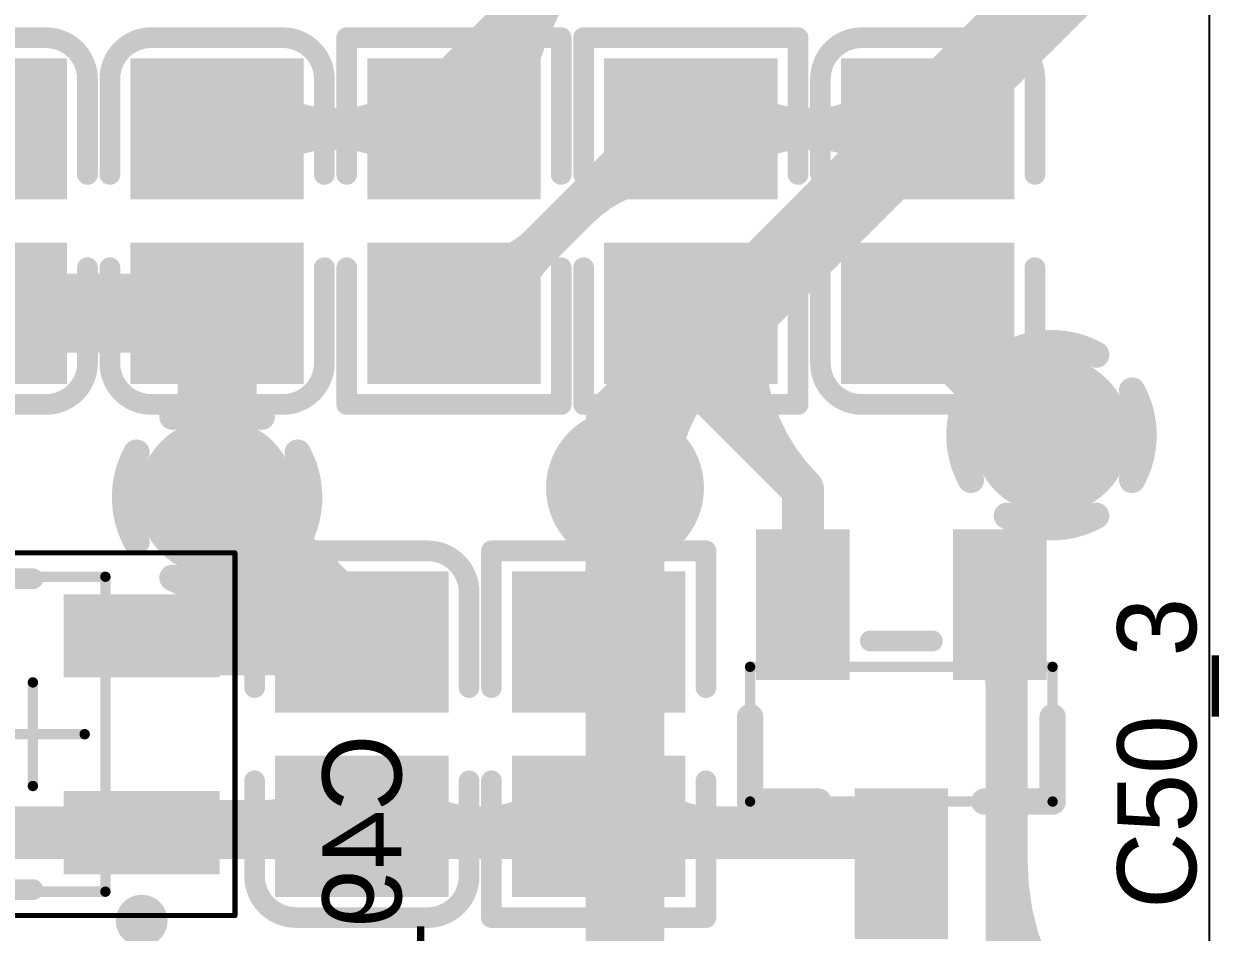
# Model space of a CAD drawing. Header units: millimetres. Extents: x 3.32 to 12.49, y 5.66 to 10.73.
# Drawn here: x 9.2565 to 9.707, y 8.1298 to 8.475 of the extents above; entities that cross this region are included whole.
import ezdxf

# ---------------------------------------------------------------- set-up
doc = ezdxf.new("R2010")
doc.units = ezdxf.units.MM
doc.header["$MEASUREMENT"] = 0
for name, color, linetype in [('BottomLayer', 5, 'Continuous'), ('BottomOverlay', 54, 'Continuous'), ('InternalPlane1', 76, 'Continuous'), ('InternalPlane2', 16, 'Continuous'), ('Mechanical13', 56, 'Continuous'), ('Mechanical15', 56, 'Continuous'), ('MultiLayer', 9, 'Continuous'), ('TopLayer', 1, 'Continuous'), ('TopOverlay', 2, 'Continuous'), ('TopPaste', 8, 'Continuous'), ('TopSolder', 216, 'Continuous'), ('ViaHoleLayer', 16, 'Continuous')]:
    doc.layers.add(name, color=color, linetype=linetype)

# ---------------------------------------------------------------- blocks, each defined once
blk = doc.blocks.new('0805_C_397')
at = {"layer": 'TopLayer'}
for points in [[(-0.05787, -0.02894), (-0.0122, -0.02894), (-0.05787, 0.02894), (-0.0122, 0.02894)], [(0.0122, -0.02894), (0.05787, -0.02894), (0.0122, 0.02894), (0.05787, 0.02894)]]:
    blk.add_solid(points, dxfattribs=at)
at = {"layer": 'TopOverlay', "const_width": 0.00787}
for points in [[(-0.06969, 0.025, -0.414214), (-0.05394, 0.04075)], [(0.05394, 0.04075, -0.414213), (0.06969, 0.025)], [(-0.05394, -0.04075, -0.414213), (-0.06969, -0.025)], [(0.06968, -0.025, -0.414214), (0.05394, -0.04075)]]:
    blk.add_lwpolyline(points, format="xyb", dxfattribs=at)
for points in [[(-0.01772, 0.04075), (-0.05394, 0.04075)], [(0.05394, 0.04075), (0.01772, 0.04075)], [(-0.06969, -0.025), (-0.06969, 0.025)], [(0.06968, -0.025), (0.06968, 0.025)], [(-0.01772, -0.04075), (-0.05394, -0.04075)], [(0.05394, -0.04075), (0.01772, -0.04075)]]:
    blk.add_lwpolyline(points, dxfattribs=at)
at = {"layer": 'TopOverlay', "const_width": 0.00394}
for points in [[(-0.05591, 0.04075, 1), (-0.05197, 0.04075, 1)], [(-0.05591, 0.04075, 1), (-0.05197, 0.04075, 1)], [(-0.01969, 0.04075, 1), (-0.01575, 0.04075, 1)], [(0.01575, 0.04075, 1), (0.01969, 0.04075, 1)], [(0.05197, 0.04075, 1), (0.05591, 0.04075, 1)], [(0.05197, 0.04075, 1), (0.05591, 0.04075, 1)], [(-0.07165, 0.025, 1), (-0.06772, 0.025, 1)], [(-0.07165, 0.025, 1), (-0.06772, 0.025, 1)], [(0.06772, 0.025, 1), (0.07165, 0.025, 1)], [(0.06772, 0.025, 1), (0.07165, 0.025, 1)], [(-0.07165, -0.025, 1), (-0.06772, -0.025, 1)], [(-0.07165, -0.025, 1), (-0.06772, -0.025, 1)], [(0.06772, -0.025, 1), (0.07165, -0.025, 1)], [(0.06772, -0.025, 1), (0.07165, -0.025, 1)], [(-0.05591, -0.04075, 1), (-0.05197, -0.04075, 1)], [(-0.05591, -0.04075, 1), (-0.05197, -0.04075, 1)], [(-0.01969, -0.04075, 1), (-0.01575, -0.04075, 1)], [(0.01575, -0.04075, 1), (0.01969, -0.04075, 1)], [(0.05197, -0.04075, 1), (0.05591, -0.04075, 1)], [(0.05197, -0.04075, 1), (0.05591, -0.04075, 1)]]:
    blk.add_lwpolyline(points, format="xyb", close=True, dxfattribs=at)
at = {"layer": 'TopPaste'}
for points in [[(-0.05787, -0.02894), (-0.0122, -0.02894), (-0.05787, 0.02894), (-0.0122, 0.02894)], [(0.0122, -0.02894), (0.05787, -0.02894), (0.0122, 0.02894), (0.05787, 0.02894)]]:
    blk.add_solid(points, dxfattribs=at)
at = {"layer": 'TopSolder'}
for points in [[(-0.06187, -0.03294), (-0.0082, -0.03294), (-0.06187, 0.03294), (-0.0082, 0.03294)], [(0.0082, -0.03294), (0.06187, -0.03294), (0.0082, 0.03294), (0.06187, 0.03294)]]:
    blk.add_solid(points, dxfattribs=at)
blk = doc.blocks.new('0805_C_398')
at = {"layer": 'TopLayer'}
for points in [[(-0.05787, -0.02894), (-0.0122, -0.02894), (-0.05787, 0.02894), (-0.0122, 0.02894)], [(0.0122, -0.02894), (0.05787, -0.02894), (0.0122, 0.02894), (0.05787, 0.02894)]]:
    blk.add_solid(points, dxfattribs=at)
at = {"layer": 'TopOverlay', "const_width": 0.00787}
for points in [[(-0.06969, 0.025, -0.414214), (-0.05394, 0.04075)], [(0.05394, 0.04075, -0.414213), (0.06969, 0.025)], [(-0.05394, -0.04075, -0.414213), (-0.06969, -0.025)], [(0.06968, -0.025, -0.414214), (0.05394, -0.04075)]]:
    blk.add_lwpolyline(points, format="xyb", dxfattribs=at)
for points in [[(-0.05394, 0.04075), (-0.01772, 0.04075)], [(0.01772, 0.04075), (0.05394, 0.04075)], [(-0.06969, 0.025), (-0.06969, -0.025)], [(0.06968, 0.025), (0.06968, -0.025)], [(-0.05394, -0.04075), (-0.01772, -0.04075)], [(0.01772, -0.04075), (0.05394, -0.04075)]]:
    blk.add_lwpolyline(points, dxfattribs=at)
at = {"layer": 'TopOverlay', "const_width": 0.00394}
for points in [[(-0.05591, 0.04075, 1), (-0.05197, 0.04075, 1)], [(-0.05591, 0.04075, 1), (-0.05197, 0.04075, 1)], [(-0.01969, 0.04075, 1), (-0.01575, 0.04075, 1)], [(0.01575, 0.04075, 1), (0.01969, 0.04075, 1)], [(0.05197, 0.04075, 1), (0.05591, 0.04075, 1)], [(0.05197, 0.04075, 1), (0.05591, 0.04075, 1)], [(-0.07165, 0.025, 1), (-0.06772, 0.025, 1)], [(-0.07165, 0.025, 1), (-0.06772, 0.025, 1)], [(0.06772, 0.025, 1), (0.07165, 0.025, 1)], [(0.06772, 0.025, 1), (0.07165, 0.025, 1)], [(-0.07165, -0.025, 1), (-0.06772, -0.025, 1)], [(-0.07165, -0.025, 1), (-0.06772, -0.025, 1)], [(0.06772, -0.025, 1), (0.07165, -0.025, 1)], [(0.06772, -0.025, 1), (0.07165, -0.025, 1)], [(-0.05591, -0.04075, 1), (-0.05197, -0.04075, 1)], [(-0.05591, -0.04075, 1), (-0.05197, -0.04075, 1)], [(-0.01969, -0.04075, 1), (-0.01575, -0.04075, 1)], [(0.01575, -0.04075, 1), (0.01969, -0.04075, 1)], [(0.05197, -0.04075, 1), (0.05591, -0.04075, 1)], [(0.05197, -0.04075, 1), (0.05591, -0.04075, 1)]]:
    blk.add_lwpolyline(points, format="xyb", close=True, dxfattribs=at)
at = {"layer": 'TopPaste'}
for points in [[(-0.05787, -0.02894), (-0.0122, -0.02894), (-0.05787, 0.02894), (-0.0122, 0.02894)], [(0.0122, -0.02894), (0.05787, -0.02894), (0.0122, 0.02894), (0.05787, 0.02894)]]:
    blk.add_solid(points, dxfattribs=at)
at = {"layer": 'TopSolder'}
for points in [[(-0.06187, -0.03294), (-0.0082, -0.03294), (-0.06187, 0.03294), (-0.0082, 0.03294)], [(0.0082, -0.03294), (0.06187, -0.03294), (0.0082, 0.03294), (0.06187, 0.03294)]]:
    blk.add_solid(points, dxfattribs=at)
blk = doc.blocks.new('0805_C_401')
at = {"layer": 'TopLayer'}
for points in [[(-0.05787, -0.02894), (-0.0122, -0.02894), (-0.05787, 0.02894), (-0.0122, 0.02894)], [(0.0122, -0.02894), (0.05787, -0.02894), (0.0122, 0.02894), (0.05787, 0.02894)]]:
    blk.add_solid(points, dxfattribs=at)
at = {"layer": 'TopOverlay', "const_width": 0.00787}
for points in [[(-0.06969, 0.025, -0.414214), (-0.05394, 0.04075)], [(0.05394, 0.04075, -0.414213), (0.06969, 0.025)], [(-0.05394, -0.04075, -0.414213), (-0.06969, -0.025)], [(0.06968, -0.025, -0.414214), (0.05394, -0.04075)]]:
    blk.add_lwpolyline(points, format="xyb", dxfattribs=at)
for points in [[(-0.05394, 0.04075), (-0.01772, 0.04075)], [(0.01772, 0.04075), (0.05394, 0.04075)], [(-0.06969, 0.025), (-0.06969, -0.025)], [(0.06968, 0.025), (0.06968, -0.025)], [(-0.05394, -0.04075), (-0.01772, -0.04075)], [(0.01772, -0.04075), (0.05394, -0.04075)]]:
    blk.add_lwpolyline(points, dxfattribs=at)
at = {"layer": 'TopOverlay', "const_width": 0.00394}
for points in [[(-0.05591, 0.04075, 1), (-0.05197, 0.04075, 1)], [(-0.05591, 0.04075, 1), (-0.05197, 0.04075, 1)], [(-0.01969, 0.04075, 1), (-0.01575, 0.04075, 1)], [(0.01575, 0.04075, 1), (0.01969, 0.04075, 1)], [(0.05197, 0.04075, 1), (0.05591, 0.04075, 1)], [(0.05197, 0.04075, 1), (0.05591, 0.04075, 1)], [(-0.07165, 0.025, 1), (-0.06772, 0.025, 1)], [(-0.07165, 0.025, 1), (-0.06772, 0.025, 1)], [(0.06772, 0.025, 1), (0.07165, 0.025, 1)], [(0.06772, 0.025, 1), (0.07165, 0.025, 1)], [(-0.07165, -0.025, 1), (-0.06772, -0.025, 1)], [(-0.07165, -0.025, 1), (-0.06772, -0.025, 1)], [(0.06772, -0.025, 1), (0.07165, -0.025, 1)], [(0.06772, -0.025, 1), (0.07165, -0.025, 1)], [(-0.05591, -0.04075, 1), (-0.05197, -0.04075, 1)], [(-0.05591, -0.04075, 1), (-0.05197, -0.04075, 1)], [(-0.01969, -0.04075, 1), (-0.01575, -0.04075, 1)], [(0.01575, -0.04075, 1), (0.01969, -0.04075, 1)], [(0.05197, -0.04075, 1), (0.05591, -0.04075, 1)], [(0.05197, -0.04075, 1), (0.05591, -0.04075, 1)]]:
    blk.add_lwpolyline(points, format="xyb", close=True, dxfattribs=at)
at = {"layer": 'TopPaste'}
for points in [[(-0.05787, -0.02894), (-0.0122, -0.02894), (-0.05787, 0.02894), (-0.0122, 0.02894)], [(0.0122, -0.02894), (0.05787, -0.02894), (0.0122, 0.02894), (0.05787, 0.02894)]]:
    blk.add_solid(points, dxfattribs=at)
at = {"layer": 'TopSolder'}
for points in [[(-0.06187, -0.03294), (-0.0082, -0.03294), (-0.06187, 0.03294), (-0.0082, 0.03294)], [(0.0082, -0.03294), (0.06187, -0.03294), (0.0082, 0.03294), (0.06187, 0.03294)]]:
    blk.add_solid(points, dxfattribs=at)
blk = doc.blocks.new('0805_C_402')
at = {"layer": 'TopLayer'}
for points in [[(-0.05787, -0.02894), (-0.0122, -0.02894), (-0.05787, 0.02894), (-0.0122, 0.02894)], [(0.0122, -0.02894), (0.05787, -0.02894), (0.0122, 0.02894), (0.05787, 0.02894)]]:
    blk.add_solid(points, dxfattribs=at)
at = {"layer": 'TopOverlay', "const_width": 0.00787}
for points in [[(-0.06969, 0.025, -0.414214), (-0.05394, 0.04075)], [(0.05394, 0.04075, -0.414213), (0.06969, 0.025)], [(-0.05394, -0.04075, -0.414213), (-0.06969, -0.025)], [(0.06968, -0.025, -0.414214), (0.05394, -0.04075)]]:
    blk.add_lwpolyline(points, format="xyb", dxfattribs=at)
for points in [[(-0.05394, 0.04075), (-0.01772, 0.04075)], [(0.01772, 0.04075), (0.05394, 0.04075)], [(-0.06969, 0.025), (-0.06969, -0.025)], [(0.06968, 0.025), (0.06968, -0.025)], [(-0.05394, -0.04075), (-0.01772, -0.04075)], [(0.01772, -0.04075), (0.05394, -0.04075)]]:
    blk.add_lwpolyline(points, dxfattribs=at)
at = {"layer": 'TopOverlay', "const_width": 0.00394}
for points in [[(-0.05591, 0.04075, 1), (-0.05197, 0.04075, 1)], [(-0.05591, 0.04075, 1), (-0.05197, 0.04075, 1)], [(-0.01969, 0.04075, 1), (-0.01575, 0.04075, 1)], [(0.01575, 0.04075, 1), (0.01969, 0.04075, 1)], [(0.05197, 0.04075, 1), (0.05591, 0.04075, 1)], [(0.05197, 0.04075, 1), (0.05591, 0.04075, 1)], [(-0.07165, 0.025, 1), (-0.06772, 0.025, 1)], [(-0.07165, 0.025, 1), (-0.06772, 0.025, 1)], [(0.06772, 0.025, 1), (0.07165, 0.025, 1)], [(0.06772, 0.025, 1), (0.07165, 0.025, 1)], [(-0.07165, -0.025, 1), (-0.06772, -0.025, 1)], [(-0.07165, -0.025, 1), (-0.06772, -0.025, 1)], [(0.06772, -0.025, 1), (0.07165, -0.025, 1)], [(0.06772, -0.025, 1), (0.07165, -0.025, 1)], [(-0.05591, -0.04075, 1), (-0.05197, -0.04075, 1)], [(-0.05591, -0.04075, 1), (-0.05197, -0.04075, 1)], [(-0.01969, -0.04075, 1), (-0.01575, -0.04075, 1)], [(0.01575, -0.04075, 1), (0.01969, -0.04075, 1)], [(0.05197, -0.04075, 1), (0.05591, -0.04075, 1)], [(0.05197, -0.04075, 1), (0.05591, -0.04075, 1)]]:
    blk.add_lwpolyline(points, format="xyb", close=True, dxfattribs=at)
at = {"layer": 'TopPaste'}
for points in [[(-0.05787, -0.02894), (-0.0122, -0.02894), (-0.05787, 0.02894), (-0.0122, 0.02894)], [(0.0122, -0.02894), (0.05787, -0.02894), (0.0122, 0.02894), (0.05787, 0.02894)]]:
    blk.add_solid(points, dxfattribs=at)
at = {"layer": 'TopSolder'}
for points in [[(-0.06187, -0.03294), (-0.0082, -0.03294), (-0.06187, 0.03294), (-0.0082, 0.03294)], [(0.0082, -0.03294), (0.06187, -0.03294), (0.0082, 0.03294), (0.06187, 0.03294)]]:
    blk.add_solid(points, dxfattribs=at)
blk = doc.blocks.new('SOT_23_SOT_23_3__416')
at = {"layer": 'Mechanical13', "const_width": 0.00394}
for points in [[(-0.02559, 0.05748), (-0.02559, -0.05748)], [(-0.02559, 0.05748), (0.02559, 0.05748)], [(-0.02559, 0.05748), (0.02559, 0.05748)], [(-0.02559, 0.05748), (-0.02559, -0.05748)], [(-0.02559, 0.05748), (0.02559, 0.05748)], [(-0.02559, 0.05748), (-0.02559, -0.05748)], [(0.02559, 0.05748), (0.02559, -0.05748)], [(0.02559, 0.05748), (0.02559, -0.05748)], [(0.02559, 0.05748), (0.02559, -0.05748)], [(-0.02559, -0.05748), (0.02559, -0.05748)], [(-0.02559, -0.05748), (0.02559, -0.05748)], [(-0.02559, -0.05748), (0.02559, -0.05748)]]:
    blk.add_lwpolyline(points, dxfattribs=at)
at = {"layer": 'Mechanical13', "const_width": 0.00197}
for points in [[(-0.02657, 0.05748, 1), (-0.02461, 0.05748, 1)], [(-0.02657, 0.05748, 1), (-0.02461, 0.05748, 1)], [(-0.02657, 0.05748, 1), (-0.02461, 0.05748, 1)], [(-0.02657, 0.05748, 1), (-0.02461, 0.05748, 1)], [(-0.02657, 0.05748, 1), (-0.02461, 0.05748, 1)], [(-0.02657, 0.05748, 1), (-0.02461, 0.05748, 1)], [(0.02461, 0.05748, 1), (0.02657, 0.05748, 1)], [(0.02461, 0.05748, 1), (0.02657, 0.05748, 1)], [(0.02461, 0.05748, 1), (0.02657, 0.05748, 1)], [(0.02461, 0.05748, 1), (0.02657, 0.05748, 1)], [(0.02461, 0.05748, 1), (0.02657, 0.05748, 1)], [(0.02461, 0.05748, 1), (0.02657, 0.05748, 1)], [(-0.02657, -0.05748, 1), (-0.02461, -0.05748, 1)], [(-0.02657, -0.05748, 1), (-0.02461, -0.05748, 1)], [(-0.02657, -0.05748, 1), (-0.02461, -0.05748, 1)], [(-0.02657, -0.05748, 1), (-0.02461, -0.05748, 1)], [(-0.02657, -0.05748, 1), (-0.02461, -0.05748, 1)], [(-0.02657, -0.05748, 1), (-0.02461, -0.05748, 1)], [(0.02461, -0.05748, 1), (0.02657, -0.05748, 1)], [(0.02461, -0.05748, 1), (0.02657, -0.05748, 1)], [(0.02461, -0.05748, 1), (0.02657, -0.05748, 1)], [(0.02461, -0.05748, 1), (0.02657, -0.05748, 1)], [(0.02461, -0.05748, 1), (0.02657, -0.05748, 1)], [(0.02461, -0.05748, 1), (0.02657, -0.05748, 1)]]:
    blk.add_lwpolyline(points, format="xyb", close=True, dxfattribs=at)
at = {"layer": 'TopLayer'}
for points in [[(0.02461, 0.05118), (0.02461, 0.02362), (0.07382, 0.05118), (0.07382, 0.02362)], [(-0.07382, 0.01378), (-0.07382, -0.01378), (-0.02461, 0.01378), (-0.02461, -0.01378)], [(0.02461, -0.02362), (0.02461, -0.05118), (0.07382, -0.02362), (0.07382, -0.05118)]]:
    blk.add_solid(points, dxfattribs=at)
at = {"layer": 'TopOverlay'}
for points, const_width in [([(-0.02559, 0.05748), (-0.02559, 0.0315)], 0.01), ([(-0.02559, 0.05748), (-0.02559, 0.0315)], 0.01), ([(-0.02559, 0.05748), (-0.02559, 0.0315)], 0.01), ([(-0.02559, 0.05748), (0.0065, 0.05748)], 0.01), ([(0.03543, 0.01181), (0.03543, -0.01181)], 0.00787), ([(-0.02559, -0.0315), (-0.02559, -0.05748)], 0.01), ([(-0.02559, -0.05748), (0.0065, -0.05748)], 0.01)]:
    blk.add_lwpolyline(points, dxfattribs=dict(at, const_width=const_width))
for points, const_width in [([(-0.02809, 0.05748, 1), (-0.02309, 0.05748, 1)], 0.005), ([(-0.02809, 0.05748, 1), (-0.02309, 0.05748, 1)], 0.005), ([(-0.02809, 0.05748, 1), (-0.02309, 0.05748, 1)], 0.005), ([(-0.02809, 0.05748, 1), (-0.02309, 0.05748, 1)], 0.005), ([(0.004, 0.05748, 1), (0.009, 0.05748, 1)], 0.005), ([(-0.02809, 0.0315, 1), (-0.02309, 0.0315, 1)], 0.005), ([(-0.02809, 0.0315, 1), (-0.02309, 0.0315, 1)], 0.005), ([(-0.02809, 0.0315, 1), (-0.02309, 0.0315, 1)], 0.005), ([(0.03346, 0.01181, 1), (0.0374, 0.01181, 1)], 0.00394), ([(0.03346, -0.01181, 1), (0.0374, -0.01181, 1)], 0.00394), ([(-0.02809, -0.0315, 1), (-0.02309, -0.0315, 1)], 0.005), ([(-0.02809, -0.05748, 1), (-0.02309, -0.05748, 1)], 0.005), ([(-0.02809, -0.05748, 1), (-0.02309, -0.05748, 1)], 0.005), ([(0.004, -0.05748, 1), (0.009, -0.05748, 1)], 0.005)]:
    blk.add_lwpolyline(points, format="xyb", close=True, dxfattribs=dict(at, const_width=const_width))
at = {"layer": 'TopPaste'}
for points in [[(0.02461, 0.05118), (0.02461, 0.02362), (0.07382, 0.05118), (0.07382, 0.02362)], [(-0.07382, 0.01378), (-0.07382, -0.01378), (-0.02461, 0.01378), (-0.02461, -0.01378)], [(0.02461, -0.02362), (0.02461, -0.05118), (0.07382, -0.02362), (0.07382, -0.05118)]]:
    blk.add_solid(points, dxfattribs=at)
at = {"layer": 'TopSolder'}
for points in [[(0.02061, 0.05518), (0.02061, 0.01962), (0.07782, 0.05518), (0.07782, 0.01962)], [(-0.07782, 0.01778), (-0.07782, -0.01778), (-0.02061, 0.01778), (-0.02061, -0.01778)], [(0.02061, -0.01962), (0.02061, -0.05518), (0.07782, -0.01962), (0.07782, -0.05518)]]:
    blk.add_solid(points, dxfattribs=at)
blk = doc.blocks.new('0805_R_431')
at = {"layer": 'TopLayer'}
for points in [[(-0.05787, -0.02894), (-0.0122, -0.02894), (-0.05787, 0.02894), (-0.0122, 0.02894)], [(0.0122, -0.02894), (0.05787, -0.02894), (0.0122, 0.02894), (0.05787, 0.02894)]]:
    blk.add_solid(points, dxfattribs=at)
at = {"layer": 'TopOverlay', "const_width": 0.00787}
for points in [[(-0.06968, 0.04075), (-0.01772, 0.04075)], [(-0.06968, 0.04075), (-0.06968, -0.04075)], [(0.01772, 0.04075), (0.06968, 0.04075)], [(0.06968, 0.04075), (0.06968, -0.04075)], [(-0.06968, -0.04075), (-0.01772, -0.04075)], [(0.01772, -0.04075), (0.06968, -0.04075)]]:
    blk.add_lwpolyline(points, dxfattribs=at)
at = {"layer": 'TopOverlay', "const_width": 0.00394}
for points in [[(-0.07165, 0.04075, 1), (-0.06772, 0.04075, 1)], [(-0.07165, 0.04075, 1), (-0.06772, 0.04075, 1)], [(-0.01969, 0.04075, 1), (-0.01575, 0.04075, 1)], [(0.01575, 0.04075, 1), (0.01969, 0.04075, 1)], [(0.06772, 0.04075, 1), (0.07165, 0.04075, 1)], [(0.06772, 0.04075, 1), (0.07165, 0.04075, 1)], [(-0.07165, -0.04075, 1), (-0.06772, -0.04075, 1)], [(-0.07165, -0.04075, 1), (-0.06772, -0.04075, 1)], [(-0.01969, -0.04075, 1), (-0.01575, -0.04075, 1)], [(0.01575, -0.04075, 1), (0.01969, -0.04075, 1)], [(0.06772, -0.04075, 1), (0.07165, -0.04075, 1)], [(0.06772, -0.04075, 1), (0.07165, -0.04075, 1)]]:
    blk.add_lwpolyline(points, format="xyb", close=True, dxfattribs=at)
at = {"layer": 'TopPaste'}
for points in [[(-0.05787, -0.02894), (-0.0122, -0.02894), (-0.05787, 0.02894), (-0.0122, 0.02894)], [(0.0122, -0.02894), (0.05787, -0.02894), (0.0122, 0.02894), (0.05787, 0.02894)]]:
    blk.add_solid(points, dxfattribs=at)
at = {"layer": 'TopSolder'}
for points in [[(-0.06187, -0.03294), (-0.0082, -0.03294), (-0.06187, 0.03294), (-0.0082, 0.03294)], [(0.0082, -0.03294), (0.06187, -0.03294), (0.0082, 0.03294), (0.06187, 0.03294)]]:
    blk.add_solid(points, dxfattribs=at)
blk = doc.blocks.new('0805_R_442')
at = {"layer": 'TopLayer'}
for points in [[(-0.05787, -0.02894), (-0.0122, -0.02894), (-0.05787, 0.02894), (-0.0122, 0.02894)], [(0.0122, -0.02894), (0.05787, -0.02894), (0.0122, 0.02894), (0.05787, 0.02894)]]:
    blk.add_solid(points, dxfattribs=at)
at = {"layer": 'TopOverlay', "const_width": 0.00787}
for points in [[(-0.01772, 0.04075), (-0.06968, 0.04075)], [(-0.06968, -0.04075), (-0.06968, 0.04075)], [(0.06968, 0.04075), (0.01772, 0.04075)], [(0.06968, -0.04075), (0.06968, 0.04075)], [(-0.01772, -0.04075), (-0.06968, -0.04075)], [(0.06968, -0.04075), (0.01772, -0.04075)]]:
    blk.add_lwpolyline(points, dxfattribs=at)
at = {"layer": 'TopOverlay', "const_width": 0.00394}
for points in [[(-0.07165, 0.04075, 1), (-0.06772, 0.04075, 1)], [(-0.07165, 0.04075, 1), (-0.06772, 0.04075, 1)], [(-0.01969, 0.04075, 1), (-0.01575, 0.04075, 1)], [(0.01575, 0.04075, 1), (0.01969, 0.04075, 1)], [(0.06772, 0.04075, 1), (0.07165, 0.04075, 1)], [(0.06772, 0.04075, 1), (0.07165, 0.04075, 1)], [(-0.07165, -0.04075, 1), (-0.06772, -0.04075, 1)], [(-0.07165, -0.04075, 1), (-0.06772, -0.04075, 1)], [(-0.01969, -0.04075, 1), (-0.01575, -0.04075, 1)], [(0.01575, -0.04075, 1), (0.01969, -0.04075, 1)], [(0.06772, -0.04075, 1), (0.07165, -0.04075, 1)], [(0.06772, -0.04075, 1), (0.07165, -0.04075, 1)]]:
    blk.add_lwpolyline(points, format="xyb", close=True, dxfattribs=at)
at = {"layer": 'TopPaste'}
for points in [[(-0.05787, -0.02894), (-0.0122, -0.02894), (-0.05787, 0.02894), (-0.0122, 0.02894)], [(0.0122, -0.02894), (0.05787, -0.02894), (0.0122, 0.02894), (0.05787, 0.02894)]]:
    blk.add_solid(points, dxfattribs=at)
at = {"layer": 'TopSolder'}
for points in [[(-0.06187, -0.03294), (-0.0082, -0.03294), (-0.06187, 0.03294), (-0.0082, 0.03294)], [(0.0082, -0.03294), (0.06187, -0.03294), (0.0082, 0.03294), (0.06187, 0.03294)]]:
    blk.add_solid(points, dxfattribs=at)
blk = doc.blocks.new('0805_R_443')
at = {"layer": 'TopLayer'}
for points in [[(-0.05787, -0.02894), (-0.0122, -0.02894), (-0.05787, 0.02894), (-0.0122, 0.02894)], [(0.0122, -0.02894), (0.05787, -0.02894), (0.0122, 0.02894), (0.05787, 0.02894)]]:
    blk.add_solid(points, dxfattribs=at)
at = {"layer": 'TopOverlay', "const_width": 0.00787}
for points in [[(-0.01772, 0.04075), (-0.06968, 0.04075)], [(-0.06968, -0.04075), (-0.06968, 0.04075)], [(0.06968, 0.04075), (0.01772, 0.04075)], [(0.06968, -0.04075), (0.06968, 0.04075)], [(-0.01772, -0.04075), (-0.06968, -0.04075)], [(0.06968, -0.04075), (0.01772, -0.04075)]]:
    blk.add_lwpolyline(points, dxfattribs=at)
at = {"layer": 'TopOverlay', "const_width": 0.00394}
for points in [[(-0.07165, 0.04075, 1), (-0.06772, 0.04075, 1)], [(-0.07165, 0.04075, 1), (-0.06772, 0.04075, 1)], [(-0.01969, 0.04075, 1), (-0.01575, 0.04075, 1)], [(0.01575, 0.04075, 1), (0.01969, 0.04075, 1)], [(0.06772, 0.04075, 1), (0.07165, 0.04075, 1)], [(0.06772, 0.04075, 1), (0.07165, 0.04075, 1)], [(-0.07165, -0.04075, 1), (-0.06772, -0.04075, 1)], [(-0.07165, -0.04075, 1), (-0.06772, -0.04075, 1)], [(-0.01969, -0.04075, 1), (-0.01575, -0.04075, 1)], [(0.01575, -0.04075, 1), (0.01969, -0.04075, 1)], [(0.06772, -0.04075, 1), (0.07165, -0.04075, 1)], [(0.06772, -0.04075, 1), (0.07165, -0.04075, 1)]]:
    blk.add_lwpolyline(points, format="xyb", close=True, dxfattribs=at)
at = {"layer": 'TopPaste'}
for points in [[(-0.05787, -0.02894), (-0.0122, -0.02894), (-0.05787, 0.02894), (-0.0122, 0.02894)], [(0.0122, -0.02894), (0.05787, -0.02894), (0.0122, 0.02894), (0.05787, 0.02894)]]:
    blk.add_solid(points, dxfattribs=at)
at = {"layer": 'TopSolder'}
for points in [[(-0.06187, -0.03294), (-0.0082, -0.03294), (-0.06187, 0.03294), (-0.0082, 0.03294)], [(0.0082, -0.03294), (0.06187, -0.03294), (0.0082, 0.03294), (0.06187, 0.03294)]]:
    blk.add_solid(points, dxfattribs=at)
blk = doc.blocks.new('MF03A_N_457')
at = {"layer": 'Mechanical13', "const_width": 0.00394}
for points in [[(-0.02756, 0.05984), (-0.02756, -0.05984)], [(0.02756, 0.05984), (-0.02756, 0.05984)], [(0.02756, 0.05984), (0.02756, -0.05984)], [(0.02756, -0.05984), (-0.02756, -0.05984)]]:
    blk.add_lwpolyline(points, dxfattribs=at)
at = {"layer": 'Mechanical13', "const_width": 0.00197}
for points in [[(-0.02854, 0.05984, 1), (-0.02657, 0.05984, 1)], [(-0.02854, 0.05984, 1), (-0.02657, 0.05984, 1)], [(0.02657, 0.05984, 1), (0.02854, 0.05984, 1)], [(0.02657, 0.05984, 1), (0.02854, 0.05984, 1)], [(-0.02854, -0.05984, 1), (-0.02657, -0.05984, 1)], [(-0.02854, -0.05984, 1), (-0.02657, -0.05984, 1)], [(0.02657, -0.05984, 1), (0.02854, -0.05984, 1)], [(0.02657, -0.05984, 1), (0.02854, -0.05984, 1)]]:
    blk.add_lwpolyline(points, format="xyb", close=True, dxfattribs=at)
at = {"layer": 'Mechanical15'}
for points, const_width in [([(-0.07677, 0.0689), (-0.07677, -0.0689)], 0.00197), ([(0.07677, 0.0689), (-0.07677, 0.0689)], 0.00197), ([(0.07677, 0.0689), (0.07677, -0.0689)], 0.00197), ([(0, 0.01969), (0, -0.01969)], 0.00394), ([(0.01969, 0), (-0.01969, 0)], 0.00394), ([(0.07677, -0.0689), (-0.07677, -0.0689)], 0.00197)]:
    blk.add_lwpolyline(points, dxfattribs=dict(at, const_width=const_width))
for points, const_width in [([(-0.07726, 0.0689, 1), (-0.07628, 0.0689, 1)], 0.000984), ([(-0.07726, 0.0689, 1), (-0.07628, 0.0689, 1)], 0.000984), ([(0.07628, 0.0689, 1), (0.07726, 0.0689, 1)], 0.000984), ([(0.07628, 0.0689, 1), (0.07726, 0.0689, 1)], 0.000984), ([(-0.00098, 0.01969, 1), (0.00098, 0.01969, 1)], 0.00197), ([(-0.02067, 0, 1), (-0.0187, 0, 1)], 0.00197), ([(0.0187, 0, 1), (0.02067, 0, 1)], 0.00197), ([(-0.00098, -0.01969, 1), (0.00098, -0.01969, 1)], 0.00197), ([(-0.07726, -0.0689, 1), (-0.07628, -0.0689, 1)], 0.000984), ([(-0.07726, -0.0689, 1), (-0.07628, -0.0689, 1)], 0.000984), ([(0.07628, -0.0689, 1), (0.07726, -0.0689, 1)], 0.000984), ([(0.07628, -0.0689, 1), (0.07726, -0.0689, 1)], 0.000984)]:
    blk.add_lwpolyline(points, format="xyb", close=True, dxfattribs=dict(at, const_width=const_width))
at = {"layer": 'TopLayer'}
for points in [[(-0.01575, 0.02559), (-0.01575, 0.04921), (-0.06693, 0.02559), (-0.06693, 0.04921)], [(0.06693, -0.01181), (0.06693, 0.01181), (0.01575, -0.01181), (0.01575, 0.01181)], [(-0.01575, -0.04921), (-0.01575, -0.02559), (-0.06693, -0.04921), (-0.06693, -0.02559)]]:
    blk.add_solid(points, dxfattribs=at)
at = {"layer": 'TopOverlay'}
for points, const_width in [([(-0.03642, 0.07087, 1), (-0.04626, 0.07087, 1)], 0.00984), ([(-0.04872, 0.07087, 1), (-0.0438, 0.07087, 1)], 0.00492), ([(-0.03888, 0.07087, 1), (-0.03396, 0.07087, 1)], 0.00492), ([(-0.00197, 0.05906, 1), (0.00197, 0.05906, 1)], 0.00394), ([(0.02559, 0.05906, 1), (0.02953, 0.05906, 1)], 0.00394), ([(0.02559, 0.05906, 1), (0.02953, 0.05906, 1)], 0.00394), ([(0.02559, 0.02756, 1), (0.02953, 0.02756, 1)], 0.00394), ([(0.02559, -0.02756, 1), (0.02953, -0.02756, 1)], 0.00394), ([(-0.00197, -0.05906, 1), (0.00197, -0.05906, 1)], 0.00394), ([(0.02559, -0.05906, 1), (0.02953, -0.05906, 1)], 0.00394), ([(0.02559, -0.05906, 1), (0.02953, -0.05906, 1)], 0.00394)]:
    blk.add_lwpolyline(points, format="xyb", close=True, dxfattribs=dict(at, const_width=const_width))
at = {"layer": 'TopOverlay', "const_width": 0.00787}
for points in [[(0.02756, 0.05906), (0, 0.05906)], [(0.02756, 0.05906), (0.02756, 0.02756)], [(0.02756, -0.02756), (0.02756, -0.05906)], [(0.02756, -0.05906), (0, -0.05906)]]:
    blk.add_lwpolyline(points, dxfattribs=at)
at = {"layer": 'TopPaste'}
for points in [[(-0.01575, 0.02559), (-0.01575, 0.04921), (-0.06693, 0.02559), (-0.06693, 0.04921)], [(0.06693, -0.01181), (0.06693, 0.01181), (0.01575, -0.01181), (0.01575, 0.01181)], [(-0.01575, -0.04921), (-0.01575, -0.02559), (-0.06693, -0.04921), (-0.06693, -0.02559)]]:
    blk.add_solid(points, dxfattribs=at)
at = {"layer": 'TopSolder'}
for points in [[(-0.01175, 0.02159), (-0.01175, 0.05321), (-0.07093, 0.02159), (-0.07093, 0.05321)], [(0.07093, -0.01581), (0.07093, 0.01581), (0.01175, -0.01581), (0.01175, 0.01581)], [(-0.01175, -0.05321), (-0.01175, -0.02159), (-0.07093, -0.05321), (-0.07093, -0.02159)]]:
    blk.add_solid(points, dxfattribs=at)

msp = doc.modelspace()

# ---------------------------------------------------------------- linework, layer by layer
at = {"layer": 'BottomLayer', "const_width": 0.03}
for points in [[(9.48496, 8.32366), (9.95134, 8.79004)], [(9.48496, 8.29866), (9.48496, 8.32366)], [(9.48496, 7.90508), (9.48496, 8.29866)]]:
    msp.add_lwpolyline(points, dxfattribs=at)
msp.add_lwpolyline([(9.48996, 8.29866, -0.198912), (9.51117, 8.34987)], format="xyb", dxfattribs=at)
at = {"layer": 'BottomLayer'}
for points, const_width in [([(9.50367, 8.34987, 1), (9.51867, 8.34987, 1)], 0.015), ([(9.47746, 8.32366, 1), (9.49246, 8.32366, 1)], 0.015), ([(9.47746, 8.32366, 1), (9.49246, 8.32366, 1)], 0.015), ([(9.63701, 8.31866, 1), (9.65701, 8.31866, 1)], 0.02), ([(9.47496, 8.29866, 1), (9.49496, 8.29866, 1)], 0.02), ([(9.31996, 8.29508, 1), (9.33996, 8.29508, 1)], 0.02), ([(9.47746, 8.29866, 1), (9.49246, 8.29866, 1)], 0.015), ([(9.47746, 8.29866, 1), (9.49246, 8.29866, 1)], 0.015), ([(9.48246, 8.29866, 1), (9.49746, 8.29866, 1)], 0.015)]:
    msp.add_lwpolyline(points, format="xyb", close=True, dxfattribs=dict(at, const_width=const_width))
at = {"layer": 'InternalPlane1'}
msp.add_line((9.70693, 8.47866), (9.70693, 7.8894), dxfattribs=at)
at = {"layer": 'InternalPlane1', "const_width": 0.01}
for points in [[(9.63004, 8.34927, -0.258618), (9.66398, 8.34927)], [(9.6164, 8.30169, -0.258618), (9.6164, 8.33563)], [(9.67762, 8.33563, -0.258618), (9.67762, 8.30169)], [(9.31299, 8.32569, -0.258618), (9.34693, 8.32569)], [(9.29935, 8.27811, -0.258618), (9.29935, 8.31205)], [(9.36057, 8.31205, -0.258618), (9.36057, 8.27811)], [(9.66398, 8.28805, -0.258618), (9.63004, 8.28805)], [(9.34693, 8.26447, -0.258618), (9.31299, 8.26447)]]:
    msp.add_lwpolyline(points, format="xyb", dxfattribs=at)
at = {"layer": 'InternalPlane1'}
for points, const_width in [([(9.62754, 8.34927, 1), (9.63254, 8.34927, 1)], 0.005), ([(9.66148, 8.34927, 1), (9.66648, 8.34927, 1)], 0.005), ([(9.6139, 8.33563, 1), (9.6189, 8.33563, 1)], 0.005), ([(9.67512, 8.33563, 1), (9.68012, 8.33563, 1)], 0.005), ([(9.31049, 8.32569, 1), (9.31549, 8.32569, 1)], 0.005), ([(9.34443, 8.32569, 1), (9.34943, 8.32569, 1)], 0.005), ([(9.46996, 8.29866, 1), (9.49996, 8.29866, 1)], 0.03), ([(9.29685, 8.31205, 1), (9.30185, 8.31205, 1)], 0.005), ([(9.35807, 8.31205, 1), (9.36307, 8.31205, 1)], 0.005), ([(9.6139, 8.30169, 1), (9.6189, 8.30169, 1)], 0.005), ([(9.67512, 8.30169, 1), (9.68012, 8.30169, 1)], 0.005), ([(9.62754, 8.28805, 1), (9.63254, 8.28805, 1)], 0.005), ([(9.66148, 8.28805, 1), (9.66648, 8.28805, 1)], 0.005), ([(9.29685, 8.27811, 1), (9.30185, 8.27811, 1)], 0.005), ([(9.35807, 8.27811, 1), (9.36307, 8.27811, 1)], 0.005), ([(9.31049, 8.26447, 1), (9.31549, 8.26447, 1)], 0.005), ([(9.34443, 8.26447, 1), (9.34943, 8.26447, 1)], 0.005)]:
    msp.add_lwpolyline(points, format="xyb", close=True, dxfattribs=dict(at, const_width=const_width))
at = {"layer": 'InternalPlane2'}
msp.add_line((9.70693, 8.47866), (9.70693, 7.8894), dxfattribs=at)
at = {"layer": 'InternalPlane2', "const_width": 0.03}
for points in [[(9.63201, 8.31866, 1), (9.66201, 8.31866, 1)], [(9.46996, 8.29866, 1), (9.49996, 8.29866, 1)], [(9.31496, 8.29508, 1), (9.34496, 8.29508, 1)]]:
    msp.add_lwpolyline(points, format="xyb", close=True, dxfattribs=at)
at = {"layer": 'MultiLayer', "const_width": 0.02}
for points in [[(9.63701, 8.31866, 1), (9.65701, 8.31866, 1)], [(9.47496, 8.29866, 1), (9.49496, 8.29866, 1)], [(9.31996, 8.29508, 1), (9.33996, 8.29508, 1)]]:
    msp.add_lwpolyline(points, format="xyb", close=True, dxfattribs=at)
at = {"layer": 'TopLayer'}
for points, const_width in [([(9.41996, 8.45504), (9.47992, 8.515)], 0.016), ([(9.41996, 8.43508), (9.41996, 8.45504)], 0.016), ([(9.32996, 8.43508), (9.41996, 8.43508)], 0.016), ([(9.42711, 8.365), (9.49719, 8.43508)], 0.016), ([(9.49719, 8.43508), (9.50996, 8.43508)], 0.016), ([(9.50996, 8.43508), (9.59996, 8.43508)], 0.016), ([(9.23996, 8.365), (9.32996, 8.365)], 0.03), ([(9.32996, 8.29508), (9.32996, 8.365)], 0.03), ([(9.59996, 8.365), (9.60067, 8.365)], 0.03), ([(9.60067, 8.365), (9.64701, 8.31866)], 0.03), ([(9.41996, 8.365), (9.42711, 8.365)], 0.016), ([(9.50996, 8.34071), (9.50996, 8.365)], 0.016), ([(9.50996, 8.34071), (9.55256, 8.29811)], 0.016), ([(9.48496, 8.25008), (9.48496, 8.29866)], 0.03), ([(9.32996, 8.29508), (9.3826, 8.24244)], 0.03), ([(9.55256, 8.25425), (9.55256, 8.29811)], 0.016), ([(9.47496, 8.24008), (9.48496, 8.25008)], 0.03), ([(9.62736, 8.25425), (9.62996, 8.25165)], 0.016), ([(9.62996, 8.10008), (9.62996, 8.25165)], 0.016), ([(9.3013, 8.24244), (9.3826, 8.24244)], 0.03), ([(9.3826, 8.24244), (9.38496, 8.24008)], 0.03), ([(9.18236, 8.16764), (9.3013, 8.16764)], 0.02), ([(9.3013, 8.16764), (9.30366, 8.17)], 0.02), ([(9.3013, 8.16764), (9.57815, 8.16764)], 0.02), ([(9.30366, 8.17), (9.38496, 8.17)], 0.02), ([(9.57815, 8.16764), (9.58996, 8.15583)], 0.02)]:
    msp.add_lwpolyline(points, dxfattribs=dict(at, const_width=const_width))
for points, const_width in [([(9.4409, 8.43508, -0.198912), (9.46982, 8.5049)], 0.016), ([(9.43767, 8.47275, -0.198912), (9.50386, 8.50017)], 0.016), ([(9.4249, 8.43508, -0.198912), (9.4425, 8.47758)], 0.016), ([(9.37188, 8.43508, -0.198912), (9.34655, 8.44557)], 0.016), ([(9.40337, 8.44557, -0.198912), (9.37804, 8.43508)], 0.016), ([(9.55188, 8.43508, -0.198912), (9.52655, 8.44557)], 0.016), ([(9.58337, 8.44557, -0.198912), (9.55804, 8.43508)], 0.016), ([(9.34655, 8.42459, -0.198912), (9.37188, 8.43508)], 0.016), ([(9.37804, 8.43508, -0.198912), (9.40337, 8.42459)], 0.016), ([(9.48902, 8.43508, -0.198912), (9.48325, 8.42114)], 0.016), ([(9.52655, 8.42459, -0.198912), (9.55188, 8.43508)], 0.016), ([(9.55804, 8.43508, -0.198912), (9.58337, 8.42459)], 0.016), ([(9.46715, 8.40504, -0.198912), (9.50386, 8.42024)], 0.016), ([(9.45317, 8.39106, -0.198912), (9.42606, 8.37983)], 0.016), ([(9.4409, 8.365, -0.198912), (9.45065, 8.38854)], 0.016), ([(9.62325, 8.34242, -0.198912), (9.6139, 8.365)], 0.03), ([(9.50702, 8.34365, -0.234769), (9.49906, 8.36734)], 0.016), ([(9.52979, 8.32088, -0.234769), (9.51491, 8.36516)], 0.016), ([(9.55256, 8.29811, -0.234769), (9.53076, 8.36297)], 0.016), ([(9.50319, 8.3518, -0.28121), (9.50996, 8.34071)], 0.016), ([(9.50996, 8.34071, -0.28121), (9.51674, 8.3518)], 0.016), ([(9.55256, 8.27903, -0.198912), (9.54847, 8.26917)], 0.016), ([(9.55665, 8.26917, -0.198912), (9.55256, 8.27903)], 0.016), ([(9.48496, 8.2684, -0.198912), (9.47552, 8.24562)], 0.03), ([(9.36117, 8.26387, -0.198912), (9.37102, 8.24008)], 0.03), ([(9.35424, 8.24244, -0.198912), (9.37332, 8.23454)], 0.03), ([(9.62328, 8.23934, -0.198912), (9.62996, 8.2232)], 0.016), ([(9.36978, 8.17908, -0.198912), (9.34217, 8.16764)], 0.02), ([(9.36978, 8.17908, -0.198912), (9.34787, 8.17)], 0.02), ([(9.42775, 8.16764, -0.198912), (9.40014, 8.17908)], 0.02), ([(9.45978, 8.17908, -0.198912), (9.43217, 8.16764)], 0.02), ([(9.51775, 8.16764, -0.198912), (9.49014, 8.17908)], 0.02), ([(9.34787, 8.17, -0.198912), (9.36978, 8.16092)], 0.02), ([(9.35358, 8.16764, -0.198912), (9.36978, 8.16092)], 0.02), ([(9.40014, 8.16092, -0.198912), (9.41635, 8.16764)], 0.02), ([(9.44358, 8.16764, -0.198912), (9.45978, 8.16092)], 0.02), ([(9.49014, 8.16092, -0.198912), (9.50635, 8.16764)], 0.02), ([(9.65935, 8.08557, -0.198912), (9.62996, 8.15652)], 0.016)]:
    msp.add_lwpolyline(points, format="xyb", dxfattribs=dict(at, const_width=const_width))
for points, const_width in [([(9.4385, 8.47758, 1), (9.4465, 8.47758, 1)], 0.008), ([(9.43367, 8.47275, 1), (9.44167, 8.47275, 1)], 0.008), ([(9.41596, 8.45504, 1), (9.42396, 8.45504, 1)], 0.008), ([(9.41596, 8.45504, 1), (9.42396, 8.45504, 1)], 0.008), ([(9.34255, 8.44557, 1), (9.35055, 8.44557, 1)], 0.008), ([(9.39937, 8.44557, 1), (9.40737, 8.44557, 1)], 0.008), ([(9.52255, 8.44557, 1), (9.53055, 8.44557, 1)], 0.008), ([(9.57937, 8.44557, 1), (9.58737, 8.44557, 1)], 0.008), ([(9.32596, 8.43508, 1), (9.33396, 8.43508, 1)], 0.008), ([(9.36788, 8.43508, 1), (9.37588, 8.43508, 1)], 0.008), ([(9.36788, 8.43508, 1), (9.37588, 8.43508, 1)], 0.008), ([(9.37404, 8.43508, 1), (9.38204, 8.43508, 1)], 0.008), ([(9.37404, 8.43508, 1), (9.38204, 8.43508, 1)], 0.008), ([(9.41596, 8.43508, 1), (9.42396, 8.43508, 1)], 0.008), ([(9.41596, 8.43508, 1), (9.42396, 8.43508, 1)], 0.008), ([(9.4209, 8.43508, 1), (9.4289, 8.43508, 1)], 0.008), ([(9.4369, 8.43508, 1), (9.4449, 8.43508, 1)], 0.008), ([(9.48502, 8.43508, 1), (9.49302, 8.43508, 1)], 0.008), ([(9.49319, 8.43508, 1), (9.50119, 8.43508, 1)], 0.008), ([(9.49319, 8.43508, 1), (9.50119, 8.43508, 1)], 0.008), ([(9.50596, 8.43508, 1), (9.51396, 8.43508, 1)], 0.008), ([(9.50596, 8.43508, 1), (9.51396, 8.43508, 1)], 0.008), ([(9.54788, 8.43508, 1), (9.55588, 8.43508, 1)], 0.008), ([(9.54788, 8.43508, 1), (9.55588, 8.43508, 1)], 0.008), ([(9.55404, 8.43508, 1), (9.56204, 8.43508, 1)], 0.008), ([(9.55404, 8.43508, 1), (9.56204, 8.43508, 1)], 0.008), ([(9.59596, 8.43508, 1), (9.60396, 8.43508, 1)], 0.008), ([(9.34255, 8.42459, 1), (9.35055, 8.42459, 1)], 0.008), ([(9.39937, 8.42459, 1), (9.40737, 8.42459, 1)], 0.008), ([(9.47925, 8.42114, 1), (9.48725, 8.42114, 1)], 0.008), ([(9.52255, 8.42459, 1), (9.53055, 8.42459, 1)], 0.008), ([(9.57937, 8.42459, 1), (9.58737, 8.42459, 1)], 0.008), ([(9.49986, 8.42024, 1), (9.50786, 8.42024, 1)], 0.008), ([(9.46315, 8.40504, 1), (9.47115, 8.40504, 1)], 0.008), ([(9.44917, 8.39106, 1), (9.45717, 8.39106, 1)], 0.008), ([(9.44665, 8.38854, 1), (9.45465, 8.38854, 1)], 0.008), ([(9.42206, 8.37983, 1), (9.43006, 8.37983, 1)], 0.008), ([(9.32246, 8.365, 1), (9.33746, 8.365, 1)], 0.015), ([(9.32246, 8.365, 1), (9.33746, 8.365, 1)], 0.015), ([(9.59246, 8.365, 1), (9.60746, 8.365, 1)], 0.015), ([(9.59317, 8.365, 1), (9.60817, 8.365, 1)], 0.015), ([(9.59317, 8.365, 1), (9.60817, 8.365, 1)], 0.015), ([(9.6064, 8.365, 1), (9.6214, 8.365, 1)], 0.015), ([(9.49506, 8.36734, 1), (9.50306, 8.36734, 1)], 0.008), ([(9.41596, 8.365, 1), (9.42396, 8.365, 1)], 0.008), ([(9.42311, 8.365, 1), (9.43111, 8.365, 1)], 0.008), ([(9.42311, 8.365, 1), (9.43111, 8.365, 1)], 0.008), ([(9.4369, 8.365, 1), (9.4449, 8.365, 1)], 0.008), ([(9.50596, 8.365, 1), (9.51396, 8.365, 1)], 0.008), ([(9.51091, 8.36516, 1), (9.51891, 8.36516, 1)], 0.008), ([(9.52676, 8.36297, 1), (9.53476, 8.36297, 1)], 0.008), ([(9.49919, 8.3518, 1), (9.50719, 8.3518, 1)], 0.008), ([(9.51274, 8.3518, 1), (9.52074, 8.3518, 1)], 0.008), ([(9.61575, 8.34242, 1), (9.63075, 8.34242, 1)], 0.015), ([(9.50302, 8.34365, 1), (9.51102, 8.34365, 1)], 0.008), ([(9.50596, 8.34071, 1), (9.51396, 8.34071, 1)], 0.008), ([(9.50596, 8.34071, 1), (9.51396, 8.34071, 1)], 0.008), ([(9.50596, 8.34071, 1), (9.51396, 8.34071, 1)], 0.008), ([(9.50596, 8.34071, 1), (9.51396, 8.34071, 1)], 0.008), ([(9.63701, 8.31866, 1), (9.65701, 8.31866, 1)], 0.02), ([(9.63951, 8.31866, 1), (9.65451, 8.31866, 1)], 0.015), ([(9.52579, 8.32088, 1), (9.53379, 8.32088, 1)], 0.008), ([(9.47496, 8.29866, 1), (9.49496, 8.29866, 1)], 0.02), ([(9.31996, 8.29508, 1), (9.33996, 8.29508, 1)], 0.02), ([(9.47746, 8.29866, 1), (9.49246, 8.29866, 1)], 0.015), ([(9.32246, 8.29508, 1), (9.33746, 8.29508, 1)], 0.015), ([(9.32246, 8.29508, 1), (9.33746, 8.29508, 1)], 0.015), ([(9.54856, 8.29811, 1), (9.55656, 8.29811, 1)], 0.008), ([(9.54856, 8.29811, 1), (9.55656, 8.29811, 1)], 0.008), ([(9.54856, 8.29811, 1), (9.55656, 8.29811, 1)], 0.008), ([(9.54856, 8.27903, 1), (9.55656, 8.27903, 1)], 0.008), ([(9.54856, 8.27903, 1), (9.55656, 8.27903, 1)], 0.008), ([(9.47746, 8.2684, 1), (9.49246, 8.2684, 1)], 0.015), ([(9.35367, 8.26387, 1), (9.36867, 8.26387, 1)], 0.015), ([(9.54447, 8.26917, 1), (9.55247, 8.26917, 1)], 0.008), ([(9.55265, 8.26917, 1), (9.56065, 8.26917, 1)], 0.008), ([(9.47746, 8.25008, 1), (9.49246, 8.25008, 1)], 0.015), ([(9.47746, 8.25008, 1), (9.49246, 8.25008, 1)], 0.015), ([(9.54856, 8.25425, 1), (9.55656, 8.25425, 1)], 0.008), ([(9.62336, 8.25425, 1), (9.63136, 8.25425, 1)], 0.008), ([(9.46802, 8.24562, 1), (9.48302, 8.24562, 1)], 0.015), ([(9.62596, 8.25165, 1), (9.63396, 8.25165, 1)], 0.008), ([(9.62596, 8.25165, 1), (9.63396, 8.25165, 1)], 0.008), ([(9.2938, 8.24244, 1), (9.3088, 8.24244, 1)], 0.015), ([(9.34674, 8.24244, 1), (9.36174, 8.24244, 1)], 0.015), ([(9.36352, 8.24008, 1), (9.37852, 8.24008, 1)], 0.015), ([(9.3751, 8.24244, 1), (9.3901, 8.24244, 1)], 0.015), ([(9.3751, 8.24244, 1), (9.3901, 8.24244, 1)], 0.015), ([(9.3751, 8.24244, 1), (9.3901, 8.24244, 1)], 0.015), ([(9.37746, 8.24008, 1), (9.39246, 8.24008, 1)], 0.015), ([(9.46746, 8.24008, 1), (9.48246, 8.24008, 1)], 0.015), ([(9.36582, 8.23454, 1), (9.38082, 8.23454, 1)], 0.015), ([(9.61928, 8.23934, 1), (9.62728, 8.23934, 1)], 0.008), ([(9.62596, 8.2232, 1), (9.63396, 8.2232, 1)], 0.008), ([(9.36478, 8.17908, 1), (9.37478, 8.17908, 1)], 0.01), ([(9.36478, 8.17908, 1), (9.37478, 8.17908, 1)], 0.01), ([(9.39514, 8.17908, 1), (9.40514, 8.17908, 1)], 0.01), ([(9.45478, 8.17908, 1), (9.46478, 8.17908, 1)], 0.01), ([(9.48514, 8.17908, 1), (9.49514, 8.17908, 1)], 0.01), ([(9.2963, 8.16764, 1), (9.3063, 8.16764, 1)], 0.01), ([(9.2963, 8.16764, 1), (9.3063, 8.16764, 1)], 0.01), ([(9.2963, 8.16764, 1), (9.3063, 8.16764, 1)], 0.01), ([(9.29866, 8.17, 1), (9.30866, 8.17, 1)], 0.01), ([(9.29866, 8.17, 1), (9.30866, 8.17, 1)], 0.01), ([(9.33717, 8.16764, 1), (9.34717, 8.16764, 1)], 0.01), ([(9.34287, 8.17, 1), (9.35287, 8.17, 1)], 0.01), ([(9.34287, 8.17, 1), (9.35287, 8.17, 1)], 0.01), ([(9.34858, 8.16764, 1), (9.35858, 8.16764, 1)], 0.01), ([(9.37996, 8.17, 1), (9.38996, 8.17, 1)], 0.01), ([(9.41135, 8.16764, 1), (9.42135, 8.16764, 1)], 0.01), ([(9.42275, 8.16764, 1), (9.43275, 8.16764, 1)], 0.01), ([(9.42717, 8.16764, 1), (9.43717, 8.16764, 1)], 0.01), ([(9.43858, 8.16764, 1), (9.44858, 8.16764, 1)], 0.01), ([(9.50135, 8.16764, 1), (9.51135, 8.16764, 1)], 0.01), ([(9.51275, 8.16764, 1), (9.52275, 8.16764, 1)], 0.01), ([(9.57315, 8.16764, 1), (9.58315, 8.16764, 1)], 0.01), ([(9.57315, 8.16764, 1), (9.58315, 8.16764, 1)], 0.01), ([(9.36478, 8.16092, 1), (9.37478, 8.16092, 1)], 0.01), ([(9.36478, 8.16092, 1), (9.37478, 8.16092, 1)], 0.01), ([(9.39514, 8.16092, 1), (9.40514, 8.16092, 1)], 0.01), ([(9.45478, 8.16092, 1), (9.46478, 8.16092, 1)], 0.01), ([(9.48514, 8.16092, 1), (9.49514, 8.16092, 1)], 0.01), ([(9.58496, 8.15583, 1), (9.59496, 8.15583, 1)], 0.01), ([(9.62596, 8.15652, 1), (9.63396, 8.15652, 1)], 0.008)]:
    msp.add_lwpolyline(points, format="xyb", close=True, dxfattribs=dict(at, const_width=const_width))
at = {"layer": 'ViaHoleLayer', "const_width": 0.01}
for points in [[(9.64201, 8.31866, 1), (9.65201, 8.31866, 1)], [(9.47996, 8.29866, 1), (9.48996, 8.29866, 1)], [(9.32496, 8.29508, 1), (9.33496, 8.29508, 1)]]:
    msp.add_lwpolyline(points, format="xyb", close=True, dxfattribs=at)

# ---------------------------------------------------------------- block references
for name, p, rotation in [('0805_C_398', (9.23996, 8.40004), 90), ('0805_C_402', (9.32996, 8.40004), 90), ('0805_R_443', (9.41996, 8.40004), 270), ('0805_R_442', (9.50996, 8.40004), 270), ('0805_C_401', (9.59996, 8.40004), 90), ('SOT_23_SOT_23_3__416', (9.58996, 8.20504), 90), ('0805_C_397', (9.38496, 8.20504), 270), ('0805_R_431', (9.47496, 8.20504), 90), ('MF03A_N_457', (9.25996, 8.20504), 180)]:
    msp.add_blockref(name, p, dxfattribs=dict(rotation=rotation))

# ---------------------------------------------------------------- texts
at = {"layer": 'BottomOverlay', "text_generation_flag": 2}
msp.add_text('C49_3', height=0.03, rotation=90, dxfattribs=at).set_placement((9.4, 8.205))
at = {"layer": 'TopOverlay'}
msp.add_text('C50_3', height=0.03, rotation=90, dxfattribs=at).set_placement((9.70201, 8.13866))

doc.saveas('drawing.dxf')
